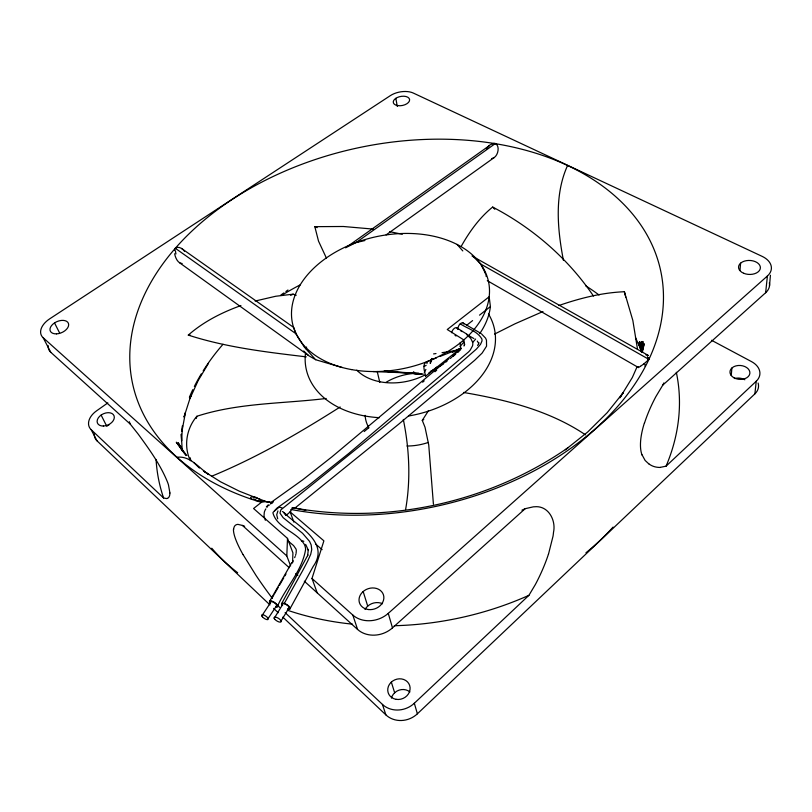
<?xml version="1.0" encoding="UTF-8"?>
<svg xmlns="http://www.w3.org/2000/svg" width="812" height="812" viewBox="0 0 812 812"><rect width="100%" height="100%" fill="white"/><g stroke="black" fill="none" stroke-linecap="round" stroke-linejoin="round"><path stroke-width="1.22" d="M169.931 493.016L168.47 484.876A70.603 13.134 53 0 0 167.627 482.409C160.685 465.154 149.692 449.899 138.811 434.948A73.516 13.611 53 0 0 137.756 433.547L130.204 424.057L50.76 352.286L43.178 337.751A19.711 11.997 -23.4 0 1 49.776 318.781L390.318 95.654A16.605 9.206 -10.8 0 1 413.349 93.075L762.062 256.328A21.873 14.007 2 0 1 767.411 275.999L765.635 292.736L662.805 385.091L655.903 396.571A79.718 31.414 -58.2 0 0 654.259 399.727A75.81 29.953 -58.2 0 0 644.576 422.859M769.492 285.956L770.426 275.248M292.574 562.878L292.919 552.901L287.499 538.397L253.577 508.515L261.342 502.354A24.472 14.291 -48.3 0 1 267.341 501.775A34.896 20.29 -48.1 0 1 269.452 502.049L270.934 502.425M290.615 565.913L286.809 555.936L287.499 538.397M642.505 349.789L642.911 341.466L641.551 352.489M426.939 363.593L427.102 361.584L436.399 357.899M731.247 375.56L731.876 368.019M739.996 270.305L740.595 263.169M282.84 617.12L385.893 714.895A22.381 20.209 -22.7 0 0 417.388 713.809L754.886 393.861L756.226 381.254A19.955 13.916 4.3 0 0 751.516 361.614L711.535 340.279M478.583 343.598L478.725 342.603L478.684 343.374L477.273 341.07M405.594 509.591C410.862 479.76 409.349 449.026 403.32 419.439M296.096 553.368L296.309 550.455A9.003 7.125 -23.1 0 0 295.903 548.861L293.568 545.583L288.514 541.33M642.353 352.408L644.2 343.74L641.866 352.093M307.616 555.652L308.306 549.562L308.398 550.323L305.657 544.416M326.201 398.469C283.073 403.767 238.596 402.701 196.89 416.262L196.301 418.454M295.548 555.317L295.862 554.302M638.232 366.659L638.354 367.582L640.526 366.263M317.198 592.831L311.991 578.479L323.887 540.833L290.178 511.946L291.691 508.891A26.705 8.851 -83.4 0 1 294.259 508.018C388.725 524.674 489.565 502.334 568.278 447.544M548.465 554.271L553.033 536.174A83.321 36.591 -53.2 0 0 553.51 532.317C556.19 520.188 548.262 505.226 534.397 506.789A86.884 37.961 -53.1 0 0 533.342 506.84L525.191 508.688A282.353 194.819 -12 0 1 521.933 510.169M430.37 363.441L431.974 358.681M425.884 369.43L424.29 372.495M430.137 362.994L431.862 358.457M294.675 557.641L295.152 556.433M636.912 367.146L632.365 377.448L619.891 397.799L623.271 392.592L607.163 412.719L587.776 431.923L565.325 449.828M307.941 554.931L281.754 603.448M277.927 510.921L276.719 514.717L277.704 518.838M433.415 504.171L428.746 445.017L425.011 427.224L422.27 420.393L428.574 410.527M567.588 165.465C554.19 194.91 557.479 229.38 563.416 260.337M292.259 562.686L293.223 560.808M284.301 603.407L302.511 570.917A399.94 261.637 -31.1 0 0 307.819 560.767L310.702 554.342L311.747 549.592L311.169 544.933L309.575 541.401L302.561 533.281L283.124 517.66L279.967 513.103L280.85 509.875L384.177 426.503L449.259 372.85L476.36 349.119L480.531 344.329L481.932 341.131A9.663 6.79 -8.5 0 0 481.81 338.888C477.334 331.042 467.387 328.596 460.221 323.826M291.833 562.564L269.746 601.124M289.874 608.99L313.168 566.461C329.865 543.177 299.943 527.374 285.763 514.402L286.26 515.133L285.448 513.813L285.946 514.575M277.724 605.701C286.332 586.782 302.358 570.247 305.616 549.318A19.518 15.448 -23.1 0 0 304.155 544.101C296.278 531.495 277.075 527.973 272.954 513.011A5.085 3.908 -21.9 0 1 273.076 512.382L276.78 508.282L307.89 486.023L348.876 453.35L468.504 351.972A28.339 19.874 -9.7 0 0 470.239 350.073L472.513 345.902A14.636 10.312 -9.2 0 0 472.655 342.319L470.747 338.401L467.113 334.92M269.604 602.392L270.822 600.271M272.03 598.139L273.847 594.952M648.778 359.614L643.886 363.888M274.456 593.887L278.181 587.452M282.647 579.768L283.764 577.829M284.89 575.901L286.007 573.972M279.348 585.432L282.099 580.712M461.439 245.955C469.64 231.43 479.598 217.596 492.661 207.05C532.753 227.999 568.075 258.49 593.46 296.025M208.491 363.309L198.169 380.554L189.947 398.54L191.277 394.378L183.999 417.104L185.4 412.709L181.949 431.436L182.507 425.691L181.583 440.997L181.299 434.166L182.142 449.34M281.104 620.926L289.265 607.488M274.192 618.348L282.383 604.96M477.568 345.455L478.501 344.024M268.143 618.531L276.821 605.336M261.789 615.892L270.498 602.758M285.124 612.624L382.422 704.4A22.685 20.33 -22.2 0 0 414.323 703.253L528.916 595.328L535.281 584.67A126.692 56.759 -52.5 0 0 537.047 581.311A121.374 54.171 -52.5 0 0 548.404 554.291M486.226 148.809L489.382 145.612M266.356 506.942L268.214 504.82M459.582 350.398L459.785 350.175A14.058 6.232 -54.1 0 1 460.018 349.992M460.688 348.348L452.345 356.691M267.209 507.114L267.716 506.556M459.988 349.942L461.389 348.47M196.89 416.262C186.689 427.985 183.451 445.849 190.13 460.079M286.382 515.173L290.737 511.438M660.45 467.336L666.073 466.159L756.226 381.254M175.493 248.107C178.559 245.945 182.72 248.594 184.507 251.294M268.782 505.5L269.351 504.993M304.297 581.179L357.584 629.462A24.847 21.112 -19.7 0 0 392.48 627.879L525.191 508.688M311.991 578.479L352.804 615.039A25.263 21.244 -19.4 0 0 388.268 613.364L767.411 275.999M306.236 356.854C266.559 352.124 226.457 347.445 188.293 335.102C203.528 321.704 221.93 312.407 240.92 305.576M451.665 357.3L450.284 358.498M422.636 382.219L424.209 380.869M434.938 371.744L436.663 370.272M448.945 358.731L331.905 456.862L302.906 479.659L270.416 502.872M457.877 352.367L458.831 351.566M453.157 356.306L455.694 354.184M364.192 431.558L368.577 427.904M274.517 510.931L278.303 507.886M294.644 508.302L398.793 424.097L474.614 360.335L482.135 353.068L486.561 346.166L486.459 340.147L485.576 338.137L481.658 334.057M427.102 361.584C421.367 363.898 424.97 371.866 425.569 376.189L460.8 348.226L459.978 343.04M466.667 325.267L472.604 320.598M479.527 315.147L490.407 306.581L489.169 296.756L447.25 329.52L463.774 339.893L464.525 344.775A4.08 1.817 51.3 0 0 464.007 346.044M270.518 504.008L273.482 501.765M445.9 362.05L447.016 361.188M386.126 234.871L494 157.701C498.385 155.031 499.898 145.754 495.503 143.683M488.966 145.916L345.597 247.812L355.839 242.615L364.923 240.535M280.729 295.152L283.824 292.949M285.885 291.488L287.955 290.016M356.184 242.494L495.239 143.622M640.79 366.08L643.733 363.999M107.834 402.904L96.537 410.862A18.128 12.089 -25 0 0 91.157 429.67L96.953 440.774L269.949 604.899M443.636 363.735L440.124 366.1M494 157.701L491.696 158.644M340.167 406.974C299.11 433.06 256.805 457.633 211.749 476.197M437.719 367.582L432.735 370.221M413.785 371.673C410.07 374.474 420.058 374.88 421.824 373.916M296.258 295.223L293.162 294.167L290.635 295.375M494.549 334.087L515.021 323.795L542.964 311.544M424.179 366.374L426.138 365.39M452.314 352.408L460.8 348.226L439.881 356.519M430.867 371.074L431.446 370.82M558.889 305.515C580.012 298.207 601.966 292.655 624.387 291.731L632.842 320.456L637.511 349.241M645.956 354.905L648.24 355.483M255.12 301.049L275.715 296.258L293.162 294.167M269.716 502.344L269.249 502.313M190.373 335.194L188.293 335.102M433.578 353.91L436.003 353.555M442.043 352.662L454.131 350.865M182.152 263.524C177.798 263.484 175.351 257.678 174.641 253.75M326.485 258.246L318.517 241.123L314.823 226.66L343.405 226.497L373.459 229.116M177.046 457.288C190.231 455.481 199.001 468.128 208.826 474.523L203.477 471.021L220.499 481.77L239.398 491.219L259.911 499.268M373.063 371.551L419.114 373.408L383.964 371.216L423.377 374.159M260.439 500.578L269.807 502.212M292.858 508.708A4.598 1.188 51.5 0 0 292.35 507.571L294.269 507.977M463.52 392.45C505.988 399.788 549.338 410.466 585.533 434.867M389.648 231.674L402.326 234.262M268.701 502.222L266.722 501.725M292.35 507.581L305.82 510.362M282.048 507.886L279.257 507.135M315.756 359.757L342.309 367.531M261.342 502.354L252.339 499.512A270.01 183.451 -12 0 1 261.565 182.233A270.01 183.451 -12 0 1 662.957 285.814A270.01 183.451 -12 0 1 291.031 509.5M265.636 501.39L257.729 498.395M317.167 227.664L314.823 226.66M257.526 498.314C255.435 496.061 247.051 496.436 252.035 499.4M244.656 526.257A282.353 194.819 -12 0 1 242.423 525.425L237.936 524.379A85.453 18.209 50.9 0 0 237.033 524.511A81.038 17.275 50.9 0 0 233.663 529.495M91.157 429.67L163.588 497.979L166.551 498.568A104.312 19.204 53.3 0 0 167.242 498.395M179.878 262.997L309.149 355.94L315.665 359.716L304.236 346.978L296.147 333.945M648.057 355.321L473.497 256.815M456.73 327.794L467.204 334.392M474.066 257.323L480.684 264.022L648.9 359.371M462.931 322.892L480.927 333.427M466.484 334.341L473.934 338.584M487.281 280.668L638.496 367.552M460.688 330.778L462.129 331.611M455.045 335.427L456.039 335.995M284.149 512.829L285.885 514.483M472.005 255.942L473.396 256.846M284.22 512.89L285.377 513.692M649.204 464.251L645.104 460.434L642.119 454.923M181.563 248.462L293.619 327.398M175.321 248.289L296.096 333.833L293.731 327.662M282.343 511.57C283.753 511.225 286.169 516.412 285.57 514.879M308.316 355.321L303.688 350.967M315.452 543.888L322.12 549.653M43.178 337.751L286.809 555.936M242.423 525.425L289.234 567.72M295.791 573.637L297.842 575.353M494.812 209.263L492.661 207.05M273.634 608.391L278.232 612.755M194.048 462.83L199.437 468.037M457.054 244.392L462.789 250.918M279.612 607.427L277.755 605.184M186.851 455.532L176.295 442.205L185.846 455.461L178.193 442.743L182.132 450.63M463.287 341.507L463.611 341.923A7.856 5.532 -9.2 0 1 464.565 344.846M480.714 264.062L485.038 272.538M243.103 554.657L256.044 575.454A115.629 25.263 50.7 0 0 272.335 598.302M54.526 322.912L59.621 332.991M101.114 415.074L106.748 426.219M635.471 337.65L641.003 349.485L638.465 343.029L641.429 351.982M265.351 520.279L264.022 515.874L264.306 512.26A14.048 10.8 -21.9 0 1 265.859 508.87M182.71 450.924L180.254 445.473L181.858 450.122M290.178 511.946L293.832 522.075M485.15 272.842L485.546 274.07M352.804 615.039L357.584 629.462M382.422 704.4L385.893 714.895M363.167 591.522L367.714 606.128M391.343 682.11L394.652 692.768M182.446 450.548L181.756 448.295L182.223 450.782M388.268 613.364L392.48 627.879M414.323 703.253L417.388 713.809M485.972 275.532L486.226 276.516M625.555 296.492L625.737 297.172M190.881 460.759L190.191 457.775M625.382 295.812L624.387 291.731M377.215 371.46L379.803 382.391M641.845 351.454L639.551 341.639L641.378 351.423M395.84 98.293L397.271 106.413M425.518 375.672L425.569 376.189M642.13 350.134L641.399 341.517L641.713 351.637M644.951 364.152A85.037 4.984 75.4 0 1 645.185 366.425M423.773 419.571A18.869 16.189 -21.6 0 1 422.25 420.352M490.407 306.581A99.389 67.366 -12 0 1 479.679 333.661M475.619 339.04A99.389 67.366 -12 0 1 472.909 342.167M462.87 343.07A41.585 31.445 -67.4 0 1 460.018 346.602M488.459 313.929A96.242 67.416 -12 0 1 408.659 415.988M379.417 417.683A96.242 67.416 -12 0 1 305.403 353.971M306.154 349.008A96.242 67.416 -12 0 1 306.591 347.028M459.287 350.835A5.542 2.822 -55.3 0 1 459.612 350.449M282.15 605.539A4.943 1.918 31.8 0 1 283.652 603.235A4.943 1.918 31.8 0 1 289.61 607.051A4.943 1.918 31.8 0 1 287.783 609.142M282.596 605.376A4.06 1.573 31.8 0 1 284.109 603.783A4.06 1.573 31.8 0 1 288.818 606.747A4.06 1.573 31.8 0 1 287.905 608.716M458.232 329.286A4.111 2.294 -58 0 1 460.15 323.897A4.111 2.294 -58 0 1 463.825 324.039M292.391 507.571A6.394 0.822 7.9 0 1 293.7 507.926M293.68 507.957A4.121 0.639 15.9 0 1 294.543 508.576M451.766 332.737A4.121 2.314 -57.8 0 1 454.629 328.16A4.121 2.314 -57.8 0 1 457.582 329.093M613.08 527.079A244.341 182.395 -11.8 0 1 585.959 552.779M237.652 572.724A244.341 182.395 -11.8 0 1 211.78 548.222M189.379 397.281A244.341 182.395 -11.8 0 1 192.799 389.648M194.362 386.451A244.341 182.395 -11.8 0 1 201.295 373.885M203.173 370.851A244.341 182.395 -11.8 0 1 223.026 344.278M281.48 295.477A244.341 182.395 -11.8 0 1 300.288 284.819M585.604 285.743A244.341 182.395 -11.8 0 1 599.043 295.01M648.758 357.513A7.501 3.339 -44.5 0 1 648.26 359.564M270.975 502.364A68.533 39.453 -47 0 1 272.355 502.902M255.871 499.37A7.724 2.02 5.4 0 1 253.242 498.994M261.19 500.831A15.763 1.36 3.6 0 1 255.567 500.537M647.458 356.641A15.225 5.714 -66.5 0 1 647.682 358.934M174.692 250.543A6.263 4.913 34.9 0 1 175.24 248.259M492.498 143.765A6.09 5.582 -53.6 0 1 495.259 143.419M489.271 145.46A12.383 12.18 -80.6 0 1 492.519 143.836M175.96 253.902A12.759 8.079 57 0 1 175.493 250.928M758.124 383.041A19.732 13.885 4.6 0 1 754.886 393.861M676.325 372.302A264.347 195.733 -11.8 0 1 666.073 466.159M528.916 595.328A264.347 195.733 -11.8 0 1 394.297 625.727M352.54 624.164A264.347 195.733 -11.8 0 1 287.367 610.198M163.588 497.979A264.347 195.733 -11.8 0 1 156.066 459.419M663.851 382.929A282.353 194.819 -12 0 1 662.805 385.091M303.84 541.239A282.353 194.819 -12 0 1 301.374 540.853M130.204 424.057A282.353 194.819 -12 0 1 129.362 421.743M769.37 282.809A21.569 14.007 2.3 0 1 765.635 292.736M642.038 455.024A68.523 27.212 -58.1 0 1 644.393 422.95M660.4 467.438A105.448 41.422 -58.7 0 1 649.275 464.149M96.953 440.774A17.935 12.089 -25.3 0 1 94.334 434.126M50.76 352.286A19.468 12.028 -23.7 0 1 48.212 345.638M243.042 554.606A72.796 15.509 51 0 1 233.46 529.262M169.881 492.955A100.14 18.422 53.2 0 1 167.282 498.446M391.445 698.046A11.195 10.099 -22.7 0 1 399.149 690.119A11.195 10.099 -22.7 0 1 409.898 691.946M734.667 378.534A9.866 6.943 4.6 0 1 744.817 379.752M107.275 425.853A8.962 6.039 -25.3 0 1 108.991 424.93M436.612 367.156A51.268 35.87 -12 0 1 428.969 372.728M424.686 375.134A51.268 35.87 -12 0 1 356.772 370.15M428.289 442.438A48.395 35.758 -11.9 0 1 406.954 446.001M368.922 427.822A48.395 35.758 -11.9 0 1 365.146 415.348M386.004 382.34A48.395 35.758 -11.9 0 1 414.942 373.368M365.014 609.436A12.424 10.556 -19.7 0 1 382.523 603.752M270.081 603.194A4.913 1.817 33.9 0 1 271.502 601.032A4.913 1.817 33.9 0 1 277.298 604.95A4.913 1.817 33.9 0 1 275.725 607.011M270.589 602.94A3.837 1.421 33.9 0 1 272.223 601.763A3.837 1.421 33.9 0 1 276.456 604.707A3.837 1.421 33.9 0 1 275.623 606.432M351.626 369.602A100.211 67.325 -12 0 0 488.783 283.023A100.211 67.325 -12 0 0 331.073 254.785A100.211 67.325 -12 0 0 351.626 369.602M368.272 609.528A12.637 10.617 -19.3 0 0 383.437 594.82A12.637 10.617 -19.3 0 0 362.629 592.019A12.637 10.617 -19.3 0 0 368.272 609.528M743.711 273.279A10.932 7.003 2 0 0 760.387 267.869A10.932 7.003 2 0 0 744.289 261.17A10.932 7.003 2 0 0 743.711 273.279M397.768 105.631A8.303 4.608 -10.8 0 0 409.613 99.622A8.303 4.608 -10.8 0 0 396.895 97.694A8.303 4.608 -10.8 0 0 397.768 105.631M56.495 333.864A9.856 5.999 -23.4 0 0 68.452 323.43A9.856 5.999 -23.4 0 0 53.003 324.069A9.856 5.999 -23.4 0 0 56.495 333.864M103.368 426.036A9.064 6.039 -25 0 0 114.066 415.835A9.064 6.039 -25 0 0 99.744 416.191A9.064 6.039 -25 0 0 103.368 426.036M396.246 699.345A11.348 10.16 -22.2 0 0 409.674 685.521A11.348 10.16 -22.2 0 0 390.866 682.567A11.348 10.16 -22.2 0 0 396.246 699.345M734.038 377.813A9.977 6.953 4.3 0 0 749.841 373.561A9.977 6.953 4.3 0 0 735.926 365.897A9.977 6.953 4.3 0 0 734.038 377.813M262.52 616.947A3.867 1.38 33.9 0 0 268.112 619.444A3.867 1.38 33.9 0 0 264.255 615.232A3.867 1.38 33.9 0 0 262.52 616.947M274.963 619.454A4.101 1.543 31.8 0 0 281.033 621.901A4.101 1.543 31.8 0 0 276.933 617.536A4.101 1.543 31.8 0 0 274.963 619.454"/></g></svg>
